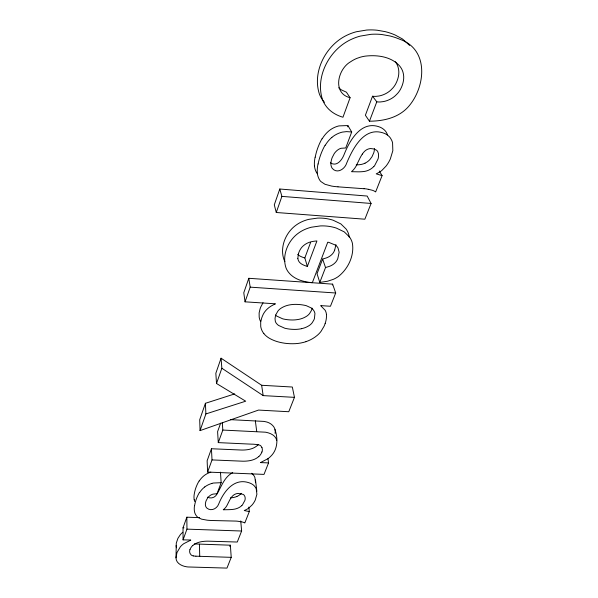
<?xml version="1.0" encoding="UTF-8"?>
<svg xmlns="http://www.w3.org/2000/svg" width="598" height="598" viewBox="0 0 598 598"><rect width="100%" height="100%" fill="white"/><g stroke="black" fill="none" stroke-linecap="round" stroke-linejoin="round"><path stroke-width="0.9" d="M194.357 543.888A19.091 14.92 -4.1 0 0 195.666 543.978L230.365 545.197L231.224 557.343L226.971 568.1L188.25 566.971A13.365 10.256 -3.9 0 1 186.486 566.769C181.799 566.052 176.014 563.323 175.999 557.829L176.283 543.141L177.92 538.327L180.364 534.649A21.184 16.4 -4.2 0 1 182.801 532.287M175.999 557.829L176.971 552.582L180.364 546.774A21.558 16.55 -4.3 0 1 183.788 543.672L190.665 540.181M255.563 482.743L254.883 477.496A13.477 10.861 -6.8 0 0 254.068 475.873L252.969 474.468A11.556 9.314 -6.9 0 0 251.609 473.272M335.949 244.634L334.663 250.158M275.08 433.348C276.455 427.084 270.573 422.397 264.936 421.605A14.449 11.99 -8.3 0 0 263.853 421.403L230.402 419.639M312.149 308.164L311.812 309.33A17.596 15.683 -14.1 0 1 311.177 310.908L309.592 313.509A11.885 10.57 -14.6 0 1 306.722 316.17A19.727 17.611 -14.3 0 1 299.239 319.265A29.459 26.432 -14.5 0 1 290.695 319.945A38.309 34.52 -14.9 0 1 282.749 318.846L276.702 316.08A13.56 12.095 -12.9 0 1 275.469 315.034M298.439 253.552L297.826 258.396M234.715 393.903L205.413 403.299L199.702 419.759L200.061 430.605L258.53 410.071L288.774 411.73L294.455 397.349L292.332 387.026L261.64 385.276L221.066 358.209L215.841 373.272L216.521 383.505L245.696 401.198L205.884 413.936L200.061 430.605M320.917 305.63L330.455 306.258L335.695 292.998L332.645 284.147L248.798 278.294L243.782 292.766L245.053 301.833L275.282 303.799M279.789 189.02L274.288 204.852L276.269 212.492L364.862 219.204L371.081 203.462L367.157 196.047L279.789 189.02L281.897 196.383L276.269 212.492M216.521 383.505L221.851 368.233L221.066 358.209M245.053 301.833L250.188 287.145L248.798 278.294M325.185 323.436L324.946 324.101A34.893 30.924 -13.4 0 1 324.004 326.373L321.021 331.367A24.548 21.678 -14.2 0 1 317.142 335.448A31.395 27.814 -13.9 0 1 305.989 341.652M190.725 540.024L183.07 539.859L183.025 527.802L186.845 517.188L199.515 517.644M257.342 445.488A15.01 12.438 -7.2 0 1 252.707 448.328A19.368 16.079 -7.1 0 1 247.131 449.733A30.476 25.437 -7 0 1 241.218 450.032L211.445 448.747L207.132 460.752L207.618 472.069L264.01 474.393L268.554 462.882L267.949 458.599M220.655 423.145L217.597 431.651L218.285 442.617L251.937 444.179A11.16 9.149 -7.5 0 1 253.44 444.209L257.005 444.538A16.497 13.485 -7.6 0 1 257.349 444.591L259.599 445.121A4.478 3.678 -8 0 1 260.937 445.996L261.954 447.61M183.07 539.859L186.957 529.133L186.845 517.188M207.618 472.069L212.013 459.922L211.445 448.747M218.285 442.617L222.83 430.059L222.314 422.853M338.707 87.786L341.279 89.842L346.406 92.182L350.092 97.721L342.96 117.238C336.136 115.287 329.692 111.392 325.604 105.487A29.519 27.747 -53.4 0 1 322.531 99.761C315.774 79.377 326.441 55.898 343.439 43.901A49.589 46.143 -53.6 0 1 350.316 39.827L352.745 38.713A55.397 51.51 -52.5 0 1 360.28 36.104L370.857 34.333A64.696 60.151 -50.6 0 1 381.808 34.52L389.941 35.962A72.53 67.499 -49.1 0 1 399.815 39.266C428.833 49.283 425.716 85.536 409.533 105.368A35.11 32.404 -52.8 0 1 403.448 111.34C393.85 118.8 381.345 121.117 369.444 121.215L365.385 115.242L372.539 96.218A21.438 19.854 -54.9 0 0 376.112 96.345L378.863 96.016A25.303 23.427 -55.6 0 0 381.636 95.329A24.309 22.515 -55.4 0 0 386.846 93.026A22.679 20.997 -55.1 0 0 390.741 90.148L392.849 88.003A21.035 19.465 -54.9 0 0 395.756 83.825C398.41 78.757 399.808 72.679 398.066 67.088A18.052 16.669 -55 0 0 396.437 63.388A22.238 20.579 -54.7 0 0 395.308 61.714M347.662 126.791L348.029 125.797L346.541 125.602L339.036 125.901A18.418 17.312 -40 0 0 337.19 126.387A23.778 22.32 -38.9 0 0 328.616 131.119A29.556 27.665 -38.5 0 0 322.165 138.863M220.483 472.158L221.148 482.691L217.029 493.754L213.194 494.083A7.924 6.309 -5 0 0 210.765 495.092L210.04 495.578A12.857 10.226 -5.3 0 0 207.656 497.917L206.101 500.78A19.674 15.623 -5.7 0 0 205.473 503.247A10.159 8.073 -5.1 0 0 205.555 505.818L205.645 506.125A6.922 5.494 -4.9 0 0 206.811 508.046C210.982 511.686 217.074 508.749 218.726 503.927C223.532 491.803 233.893 477.705 248.813 482.706A14.225 11.377 -6.8 0 1 252.371 484.313A11.766 9.418 -6.9 0 1 254.277 485.875L255.391 487.295A13.717 10.973 -6.8 0 1 256.221 488.932L256.908 494.24L255.286 499.958A26.447 21.147 -6 0 1 252.027 505.026L248.97 507.911A17.97 14.33 -6.4 0 1 246.249 509.623L244.231 510.535L249.306 511.589L244.814 522.951A11.556 9.022 -6.5 0 0 242.018 521.919L238.438 521.344A18.613 14.487 -6.3 0 0 234.842 521.06L212.679 520.529A55.36 44.76 -5 0 1 207.177 520.185L201.533 519.139L197.938 517.397A8.686 6.862 -4.4 0 1 197.078 516.627A14.561 11.526 -4.7 0 1 194.485 511.529A26.17 20.736 -5.4 0 1 194.574 505.437M297.856 258.396A8.664 7.901 -18.3 0 0 299.538 262.313A12.147 11.085 -18.8 0 0 303.059 264.817A27.284 25.011 -20.9 0 0 307.365 266.416L304.831 257.94L310.624 242.362M348.029 125.797L351.691 131.979L345.734 147.983L341.152 148.274A9.62 9.007 -37.1 0 0 338.184 149.642L337.287 150.307A15.608 14.584 -36.5 0 0 334.237 153.619L332.122 157.723A23.905 22.238 -36.7 0 0 331.143 161.296A12.319 11.526 -35.9 0 0 330.993 165.055L331.075 165.504A8.379 7.856 -35.4 0 0 332.264 168.367C337.212 174.25 345.009 168.972 346.743 162.948C353.141 147.848 364.586 125.647 384.454 133.391A17.439 16.094 -40.9 0 1 388.498 135.933A14.434 13.313 -41.4 0 1 390.591 138.31L391.757 140.448A16.826 15.526 -41.1 0 1 392.572 142.885L392.834 150.681L390.33 158.956A32.314 30.05 -40.2 0 1 385.964 166.192L382.062 170.251A21.954 20.317 -39.4 0 1 378.676 172.605L376.202 173.846L382.085 175.625L375.641 191.921A13.963 12.767 -31.6 0 0 372.449 190.291L368.293 189.282M307.365 266.416L316.918 240.964A32.165 29.063 -18.7 0 0 311.334 241.742A16.505 15.032 -19.4 0 0 301.826 247.273A18.478 16.819 -19.6 0 0 298.514 253.567M369.444 121.215L376.792 101.824L372.539 96.218M334.633 250.151A12.252 11.183 -21.4 0 1 332.466 253.903A13.784 12.588 -21.4 0 1 326.074 258.015L322.628 259.061L317.037 273.72L319.795 282.428L327.599 281.224L333.288 279.356A26.656 24.197 -20.5 0 0 338.348 276.523C348.103 268.913 354.502 255.6 352.372 243.184A21.857 19.876 -22.3 0 0 349.486 236.958L344.209 231.845L336.382 228.1A45.119 40.806 -19.2 0 0 331.27 226.762A43.243 39.139 -19.4 0 0 320.341 225.924L311.379 227.218A38.25 34.699 -19.7 0 0 306.311 228.84L304.688 229.52A32.329 29.414 -19.8 0 0 298.626 232.988C287.989 240.456 281.748 255.264 286.001 267.874A22.119 20.145 -18.1 0 0 288.273 271.948C293.827 279.416 303.5 281.905 312.328 282.704L327.749 242.212A5.875 5.36 -21.8 0 1 328.87 242.399L335.5 245.113A11.1 10.084 -21.5 0 1 337.997 247.923L339.148 252.251L337.818 258.493A12.506 11.355 -21 0 1 335.568 262.298A14.068 12.782 -21 0 1 329.042 266.476L325.529 267.545L319.795 282.428M229.841 546.535L230.365 545.197M332.324 284.969L332.645 284.147M240.74 520.955L241.629 531.017L237.271 542.035L208.44 541.175A28.846 22.036 -4.8 0 0 202.67 541.504A18.538 14.24 -4.7 0 0 197.25 542.849A14.434 11.1 -4.6 0 0 192.825 545.503M263.038 302.723L260.765 307.006A33.742 29.9 -13.4 0 0 260.078 308.86L259.121 312.948L259.181 317.134A18.553 16.497 -11.7 0 0 260.489 321.268M241.33 493.35L240.702 493.978A12.857 10.323 -6 0 1 236.883 496.482M232.704 472.637C224.302 476.965 221.522 486.436 217.007 494.023C215.31 497.521 210.997 499.009 207.543 497.177M275.207 304.001C269.601 306.318 264.473 310.422 262.365 316.275A34.407 30.326 -13.3 0 0 261.662 318.151L260.683 322.3L260.735 326.545A18.919 16.729 -11.6 0 0 263.882 333.609M260.75 462.456L267.971 458.681A22.926 18.897 -7.7 0 0 270.834 456.199C278.01 449.307 278.018 438.394 274.983 429.506M222.83 430.059L265.407 432.19A14.711 12.124 -8.3 0 1 266.506 432.391C270.812 433.311 275.738 435.636 276.732 440.367M183.025 527.802L183.967 527.825M195.92 556.192L231.224 557.343M260.683 462.62L268.554 462.882M186.957 529.133L241.629 531.017M212.013 459.922L242.332 461.185A31.044 25.744 -7 0 0 248.349 460.879A19.727 16.266 -7.1 0 0 254.038 459.451A15.286 12.58 -7.2 0 0 258.755 456.566M221.851 368.233L263.18 395.614L294.455 397.349M250.188 287.145L335.695 292.998M337.997 186.838L364.077 188.729M281.897 196.383L371.081 203.462M221.148 482.691L213.426 483.027A15.458 12.349 -5.1 0 0 211.864 483.423M351.691 131.979L346.541 131.62L342.505 132.083A18.815 17.634 -38.8 0 0 340.621 132.592A24.286 22.724 -37.8 0 0 331.845 137.405M193.266 555.893L192.466 555.677A4.238 3.259 -4.1 0 1 191.158 554.929L190.127 553.516A8.372 6.443 -4.3 0 1 189.932 549.637M350.092 97.721C331.995 93.295 337.81 68.792 350.734 61.691A31.268 29.138 -53 0 1 356.834 58.395L360.116 57.258A41.927 39.027 -50.9 0 1 365.229 56.13C377.099 54.739 391.062 56.496 399.501 65.817A22.724 20.99 -53.6 0 1 401.288 68.336A18.448 17.006 -53.9 0 1 402.955 72.104C404.719 77.822 403.269 84.012 400.548 89.177A21.491 19.846 -53.7 0 1 397.565 93.445L395.405 95.628A23.173 21.416 -54 0 1 391.421 98.558A24.847 22.963 -54.2 0 1 386.091 100.913A25.856 23.898 -54.4 0 1 383.258 101.608L380.44 101.952A21.909 20.25 -53.7 0 1 376.792 101.824M330.402 162.791C336.838 167.201 342.191 159.711 344.194 154.321C349.912 139.887 361.693 119.787 380.104 127.202A17.073 15.81 -41.9 0 1 384.073 129.699A14.135 13.074 -42.4 0 1 386.129 132.038L387.272 134.139A16.475 15.249 -42.1 0 1 387.586 134.909M320.842 305.832L325.14 310.257A12.595 11.123 -15.8 0 1 326.336 313.748L326.411 314.369M324.445 102.295L322.449 99.784A28.891 27.202 -54.9 0 1 319.437 94.163C312.799 74.219 323.159 51.189 339.791 39.416A48.535 45.239 -54.8 0 1 346.511 35.424L348.881 34.333A54.224 50.516 -53.7 0 1 356.251 31.776L366.589 30.05A63.328 59 -51.8 0 1 377.293 30.244L385.262 31.657A70.998 66.221 -50.3 0 1 394.919 34.901L402.506 38.99L409.667 45.448M379.281 171.006L382.085 175.625M322.628 259.061L325.529 267.545M176.425 547.768L176.081 545.593M349.322 237.369L348.903 235.111A21.416 19.57 -22.7 0 0 346.063 228.982L340.882 223.936L333.206 220.251A44.215 40.186 -19.5 0 0 328.197 218.928A42.376 38.541 -19.7 0 0 317.478 218.106L308.703 219.369A37.48 34.168 -20 0 0 303.747 220.954L302.147 221.619A31.679 28.966 -20.1 0 0 296.212 225.035C285.769 232.398 279.707 246.967 283.886 259.353A21.678 19.839 -18.3 0 0 284.872 261.423M261.64 385.276L263.18 395.614M255.346 420.82L256.736 431.607M255.503 479.955L256.848 491.414M248.843 507.097L249.306 511.589M205.413 403.299L205.884 413.936M199.411 544.217L199.732 556.409M362.283 154.135A38.145 34.759 -38 0 0 359.772 158.515L356.348 165.609A18.732 17.566 -36.5 0 1 351.497 171.693L357.537 171.813A46.181 43.078 -44.4 0 0 363.494 171.551A16.624 15.428 -38.9 0 0 368.959 170.026A15.967 14.815 -38.7 0 0 373.795 166.528M318.039 163.949A31.724 29.556 -35.2 0 0 317.314 172.852A17.596 16.49 -33.4 0 0 319.923 180.409A10.472 9.83 -32 0 0 320.894 181.56L324.976 184.274L331.546 186.06A67.888 63.866 -45.2 0 0 337.997 186.823M318.121 163.957A62.67 57.528 -37.2 0 1 325.058 145.202M325.252 145.299A30.184 28.166 -37.4 0 1 331.838 137.398M364.085 188.691A22.44 20.519 -30.1 0 1 368.278 189.312M362.306 154.142A14.576 13.44 -38.7 0 1 365.371 150.629A9.037 8.35 -39.1 0 1 369.332 148.745A7.565 6.989 -39.3 0 1 370.782 148.558L374.027 148.999L376.531 150.21A5.771 5.33 -39.7 0 1 377.727 151.615L378.385 153.462A12.805 11.863 -39 0 1 378.011 159.053L374.625 165.639A12.117 11.22 -38.5 0 1 373.81 166.543M317.321 173.726A10.256 9.658 -32.9 0 1 317.03 173.33A17.23 16.198 -34.5 0 1 314.481 165.915M314.443 165.923A31.066 29.04 -36.2 0 1 315.131 157.177M315.213 157.184A61.37 56.541 -38 0 1 321.978 138.766M356.236 164.921A45.209 42.286 -45.6 0 0 359.667 164.674A16.281 15.152 -39.9 0 0 365.012 163.179M365.019 163.194A15.638 14.554 -39.7 0 0 369.743 159.741L371.993 156.758L373.735 152.849A12.708 11.811 -40 0 0 374.393 148.551M304.831 257.94A26.731 24.615 -21.3 0 1 300.592 256.37A11.908 10.921 -19.1 0 1 297.722 254.427M301.579 328.661A20.123 17.865 -14.2 0 0 309.226 325.536A12.124 10.719 -14.5 0 0 312.149 322.815L313.763 320.184A17.947 15.907 -14 0 0 314.413 318.577L314.944 313.561A9.912 8.768 -14.9 0 0 314.092 311.132L313.823 310.676A11.945 10.57 -14.6 0 0 311.244 307.94L306.251 305.668A40.088 35.05 -12.8 0 0 297.856 304.442A30.236 26.566 -13.1 0 0 288.849 305.047A20.751 18.321 -13.1 0 0 280.94 308.276A12.199 10.816 -12.8 0 0 277.913 311.087L276.059 314.324A19.413 17.17 -13.5 0 0 275.424 316.2L275.013 318.682L275.342 321.38A7.998 7.086 -12.2 0 0 276.283 323.212L276.612 323.623A13.829 12.266 -12.8 0 0 278.608 325.462L284.775 328.227A39.079 35.028 -14.8 0 0 292.871 329.349A30.05 26.82 -14.4 0 0 301.586 328.691M326.448 314.369A27.448 24.279 -14.1 0 1 325.155 323.428M305.997 341.682A38.16 33.922 -13.9 0 1 292.811 343.738A50.18 44.872 -14.4 0 1 279.303 342.183A39.468 35.133 -13.5 0 1 270.386 338.819A23.606 20.9 -12.1 0 1 263.868 333.617M261.887 451.976A13.59 11.168 -7.3 0 1 258.799 456.603M261.946 447.618A8.828 7.258 -7.7 0 1 261.961 451.991M258.329 444.546A13.343 11.041 -7.2 0 1 257.394 445.525M194.642 505.437A51.391 40.679 -7 0 1 199.47 492.453M199.635 492.513A24.832 19.764 -5.4 0 1 204.748 486.944M204.755 486.951A19.973 15.929 -5.2 0 1 211.871 483.431M241.779 505.609A9.934 7.909 -6.3 0 0 242.414 504.966L244.903 500.377A10.487 8.357 -6.3 0 0 244.896 496.542L244.216 495.308A4.717 3.767 -6.6 0 0 243.124 494.382L238.183 493.417A6.189 4.934 -6.5 0 0 236.965 493.589A7.4 5.89 -6.5 0 0 233.743 494.995A11.938 9.493 -6.7 0 0 231.351 497.476A31.193 24.675 -7.8 0 0 229.46 500.526L226.978 505.467A15.443 12.289 -4.9 0 1 223.233 509.773L228.339 509.683A37.577 30.326 -5.9 0 0 233.355 509.332A13.627 10.861 -6.1 0 0 237.884 508.128A13.089 10.435 -6.1 0 0 241.764 505.602M194.701 501.505A14.307 11.407 -4.6 0 1 194.238 499.779M194.201 499.779A25.707 20.526 -5.3 0 1 194.328 493.739A50.486 40.268 -6.9 0 1 199.134 480.897M199.298 480.964A24.391 19.562 -5.4 0 1 204.314 475.462A19.622 15.765 -5.1 0 1 210.817 472.143M230.402 497.857A36.904 29.997 -5.8 0 0 232.435 497.648A13.388 10.749 -6 0 0 236.875 496.467M190.007 549.644A12.85 9.889 -4.5 0 1 192.773 545.473M195.92 556.17A19.428 15.062 -4.2 0 1 193.259 555.916"/></g></svg>
